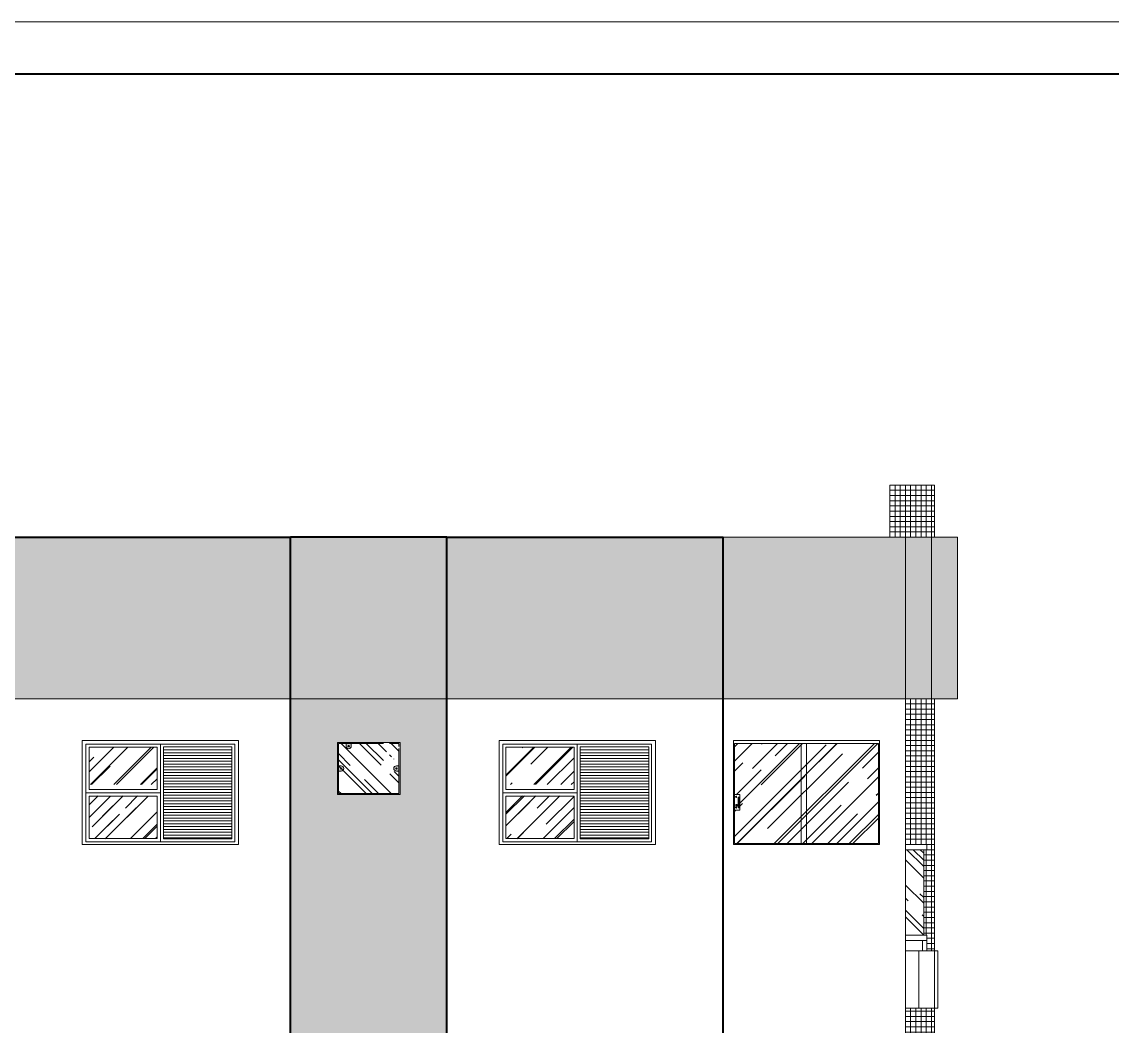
# Model space of a CAD drawing. Header units: millimetres. Extents: x 13204 to 24802, y 21209 to 40694.
# Drawn here: x 19219 to 20265, y 26447 to 27411 of the extents above; entities that cross this region are included whole.
import ezdxf

# ---------------------------------------------------------------- set-up
doc = ezdxf.new("R2010")
doc.units = ezdxf.units.MM
for name, color, linetype, lineweight in [('Esquadrias', 2, 'Continuous', 20), ('Hachura', 8, 'Continuous', 0), ('Louças', 150, 'Continuous', 15), ('Meia Parede', 11, 'Continuous', 40), ('Moveis', 6, 'Continuous', 13), ('Paredes', 1, 'Continuous', 40), ('PISO', 5, 'Continuous', 5), ('TEXTO', 4, 'Continuous', 5)]:
    doc.layers.add(name, color=color, linetype=linetype, lineweight=lineweight)
doc.layers.add('HACHURAS', color=8, linetype='Continuous')
pattern_1 = [(45, (-38489.578, 13452.355), (21.552615, 57.473639), [381, -50.8, 127, -25.4]), (45, (-38474.67, 13485.222), (-41.847994, 5.926969), [76.2, -8.382, 152.4, -19.05]), (45, (-38495.864, 13476.601), (81.3611205, 105.428207), [203.2, -35.56, 101.6, -25.4])]

msp = doc.modelspace()

# ---------------------------------------------------------------- hatches: boundary and pattern name
at = {"layer": 'Hachura'}
h = msp.add_hatch(dxfattribs=at)
h.set_pattern_fill('_USER', color=256, scale=5, style=0, double=1, pattern_type=0)
h.set_pattern_definition([(0, (20051.9355, 25676.5585), (0, 5), []), (90, (20051.9355, 25676.5585), (-5, 3e-16), [])])
h.paths.add_polyline_path([(20066.94, 25736.56), (20087.44, 25736.56), (20087.44, 25731.56), (20084.44, 25731.56), (20084.44, 25676.56), (20094.94, 25676.56), (20094.94, 25874.56), (20079.94, 25874.56), (20066.94, 25874.56)])
h.paths.add_polyline_path([(20066.94, 26031.56), (20087.44, 26031.56), (20087.44, 26026.56), (20084.44, 26026.56), (20084.44, 25944.56), (20087.44, 25944.56), (20087.44, 25929.56), (20094.94, 25929.56), (20094.94, 26169.56), (20079.94, 26169.56), (20066.94, 26169.56)])
h.paths.add_polyline_path([(20094.94, 26464.56), (20079.94, 26464.56), (20066.94, 26464.56), (20066.94, 26326.56), (20087.44, 26326.56), (20087.44, 26321.56), (20084.44, 26321.56), (20084.44, 26239.56), (20087.44, 26239.56), (20087.44, 26224.56), (20094.94, 26224.56)])
h.paths.add_polyline_path([(20066.94, 26621.56), (20087.44, 26621.56), (20087.44, 26616.56), (20084.44, 26616.56), (20084.44, 26534.56), (20087.44, 26534.56), (20087.44, 26519.56), (20094.94, 26519.56), (20094.94, 26761.56), (20091.94, 26761.56), (20066.94, 26761.56)])
h.paths.add_polyline_path([(20094.94, 26966.56), (20051.94, 26966.56), (20051.94, 26916.56), (20066.94, 26916.56), (20091.94, 26916.56), (20094.94, 26916.56)])
h = msp.add_hatch(dxfattribs=at)
h.set_pattern_fill('_USER', color=256, scale=2.727273, style=0, pattern_type=0)
h.set_pattern_definition([(180, (19435.572, 26543.3766), (0, 2.727273), [])])
h.paths.add_polyline_path([(19354.94, 26715.19), (19420.57, 26715.19), (19420.57, 26627.01), (19354.94, 26627.01)])
h = msp.add_hatch(dxfattribs=at)
h.set_pattern_fill('AR-RROOF', color=256, angle=45, style=0)
h.set_pattern_definition([(135, (19590.936, 26670.558), (-21.553, 57.474), [381, -50.8, 127, -25.4]), (135, (19576.028, 26703.426), (41.848, 5.927), [76.2, -8.382, 152.4, -19.05]), (135, (19597.222, 26694.805), (-81.361, 105.4282), [203.2, -35.56, 101.6, -25.4])])
h.paths.add_polyline_path([(19561.44, 26692.58), (19576.44, 26692.58), (19571.94, 26701.58), (19565.94, 26701.58)])
h.paths.add_polyline_path([(19576.44, 26689.58), (19576.44, 26692.58), (19561.44, 26692.58), (19561.44, 26689.58)])
edge = h.paths.add_edge_path()
edge.add_line((19580.94, 26714.28), (19580.94, 26705.7))
edge.add_line((19580.94, 26705.7), (19571.94, 26705.7))
edge.add_line((19571.94, 26705.7), (19571.94, 26710.58))
edge.add_line((19571.94, 26710.58), (19565.94, 26710.58))
edge.add_line((19565.94, 26710.58), (19565.94, 26701.58))
edge.add_line((19565.94, 26701.58), (19571.94, 26701.58))
edge.add_line((19571.94, 26701.58), (19571.94, 26703.7))
edge.add_line((19571.94, 26703.7), (19580.94, 26703.7))
edge.add_line((19580.94, 26703.7), (19580.94, 26670.56))
edge.add_line((19580.94, 26670.56), (19522.94, 26670.56))
edge.add_line((19522.94, 26670.56), (19522.94, 26718.56))
edge.add_line((19522.94, 26718.56), (19580.19, 26718.56))
edge.add_line((19580.19, 26718.56), (19580.19, 26716.06))
edge.add_arc((19582.69, 26716.06), 2.5, 540, 585.37492)
h = msp.add_hatch(dxfattribs=at)
h.set_pattern_fill('_USER', color=256, scale=2.727273, style=0, pattern_type=0)
h.set_pattern_definition([(180, (19835.572, 26543.3766), (0, 2.727273), [])])
h.paths.add_polyline_path([(19754.94, 26715.19), (19820.57, 26715.19), (19820.57, 26627.01), (19754.94, 26627.01)])
h = msp.add_hatch(dxfattribs=at)
h.set_pattern_fill('AR-RROOF', color=256, angle=45, style=0)
h.set_pattern_definition([(135, (20084.436, 26534.558), (-21.5526, 57.474), [381, -50.8, 127, -25.4]), (135, (20069.528, 26567.426), (41.848, 5.927), [76.2, -8.382, 152.4, -19.05]), (135, (20090.722, 26558.805), (-81.361, 105.428), [203.2, -35.56, 101.6, -25.4])])
h.paths.add_polyline_path([(20066.94, 26616.56), (20084.44, 26616.56), (20084.44, 26534.56), (20066.94, 26534.56)])
at = {"layer": 'HACHURAS'}
h = msp.add_hatch(dxfattribs=at)
h.set_pattern_fill('AR-RROOF', color=256, angle=45, style=0)
h.set_pattern_definition([(45, (9179.23, 8720.213), (21.552615, 57.47364), [381, -50.8, 127, -25.4]), (45, (9194.137, 8753.08), (-41.847994, 5.92697), [76.2, -8.382, 152.4, -19.05]), (45, (9172.943, 8744.46), (81.36112, 105.428207), [203.2, -35.56, 101.6, -25.4])])
h.paths.add_polyline_path([(19283.57, 26714.92), (19348.94, 26714.92), (19348.94, 26679.1), (19283.57, 26679.1)])
h = msp.add_hatch(dxfattribs=at)
h.set_pattern_fill('AR-RROOF', color=256, angle=45, style=0)
h.set_pattern_definition(pattern_1)
h.paths.add_polyline_path([(19683.57, 26714.92), (19748.94, 26714.92), (19748.94, 26679.1), (19683.57, 26679.1)])
h = msp.add_hatch(dxfattribs=at)
h.set_pattern_fill('AR-RROOF', color=256, angle=45, style=0)
h.set_pattern_definition(pattern_1)
h.paths.add_polyline_path([(19971.94, 26718.56), (20040.94, 26718.56), (20040.94, 26622.56), (20032.49, 26622.56), (19971.94, 26622.56)])
h.paths.add_polyline_path([(19966.94, 26718.56), (19971.94, 26718.56), (19971.94, 26622.56), (19966.94, 26622.56)])
h.paths.add_polyline_path([(19902.94, 26718.56), (19966.94, 26718.56), (19966.94, 26622.56), (19902.94, 26622.56), (19902.94, 26654.68), (19907.94, 26654.68), (19907.94, 26669.68), (19902.94, 26669.68)])
h = msp.add_hatch(dxfattribs=at)
h.set_pattern_fill('AR-RROOF', color=256, angle=45, style=0)
h.set_pattern_definition(pattern_1)
h.paths.add_polyline_path([(19306.48, 26668.38), (19283.57, 26668.38), (19283.57, 26627.29), (19306.48, 26627.01)])
h = msp.add_hatch(dxfattribs=at)
h.set_pattern_fill('AR-RROOF', color=256, angle=45, style=0)
h.set_pattern_definition(pattern_1)
h.paths.add_polyline_path([(19306.48, 26668.38), (19283.57, 26668.38), (19283.57, 26627.29), (19306.48, 26627.01)])
h = msp.add_hatch(dxfattribs=at)
h.set_pattern_fill('AR-RROOF', color=256, angle=45, style=0)
h.set_pattern_definition(pattern_1)
h.paths.add_polyline_path([(19306.48, 26668.38), (19283.57, 26668.38), (19283.57, 26627.29), (19306.48, 26627.01)])
h = msp.add_hatch(dxfattribs=at)
h.set_pattern_fill('AR-RROOF', color=256, angle=45, style=0)
h.set_pattern_definition(pattern_1)
h.paths.add_polyline_path([(19348.94, 26668.1), (19283.57, 26668.38), (19283.57, 26627.29), (19348.94, 26627.29)])
h = msp.add_hatch(dxfattribs=at)
h.set_pattern_fill('AR-RROOF', color=256, angle=45, style=0)
h.set_pattern_definition(pattern_1)
h.paths.add_polyline_path([(19706.48, 26668.38), (19683.57, 26668.38), (19683.57, 26627.29), (19706.48, 26627.01)])
h = msp.add_hatch(dxfattribs=at)
h.set_pattern_fill('AR-RROOF', color=256, angle=45, style=0)
h.set_pattern_definition(pattern_1)
h.paths.add_polyline_path([(19706.48, 26668.38), (19683.57, 26668.38), (19683.57, 26627.29), (19706.48, 26627.01)])
h = msp.add_hatch(dxfattribs=at)
h.set_pattern_fill('AR-RROOF', color=256, angle=45, style=0)
h.set_pattern_definition(pattern_1)
h.paths.add_polyline_path([(19706.48, 26668.38), (19683.57, 26668.38), (19683.57, 26627.29), (19706.48, 26627.01)])
h = msp.add_hatch(dxfattribs=at)
h.set_pattern_fill('AR-RROOF', color=256, angle=45, style=0)
h.set_pattern_definition(pattern_1)
h.paths.add_polyline_path([(19748.94, 26668.1), (19683.57, 26668.38), (19683.57, 26627.29), (19748.94, 26627.29)])
at = {"layer": 'PISO'}
h = msp.add_hatch(dxfattribs=at)
h.set_pattern_fill('AR-SAND', color=256, scale=0.25, style=0)
h.set_pattern_definition([(37.5, (17268.484, 26761.558), (-0.400008, 12.23533), [0, -9.652, 0, -10.795, 0, -10.31875]), (7.5, (17268.484, 26761.558), (11.23808, 17.92063), [0, -5.207, 0, -8.6995, 0, -3.33375]), (327.5, (17260.674, 26761.558), (19.77481, 0.03593), [0, -3.175, 0, -11.43, 0, -14.9225]), (317.5, (17260.674, 26761.558), (19.08891, 5.57323), [0, -1.5875, 0, -7.493, 0, -8.5725])])
h.paths.add_polyline_path([(17268.48, 26761.56), (17293.48, 26761.56), (17293.48, 26916.56), (17268.48, 26916.56)])
h.paths.add_polyline_path([(17318.48, 26916.56), (17293.48, 26916.56), (17293.48, 26761.56), (17318.48, 26761.56)])
h.paths.add_polyline_path([(17318.48, 26761.56), (17493.48, 26761.56), (17493.48, 26916.56), (17318.48, 26916.56)])
h.paths.add_polyline_path([(17493.48, 26916.56), (17493.48, 26761.56), (17758.48, 26761.56), (17758.48, 26916.56)])
h.paths.add_polyline_path([(17908.48, 26916.56), (17758.48, 26916.56), (17758.48, 26761.56), (17908.48, 26761.56)])
h.paths.add_polyline_path([(17908.48, 26916.56), (17908.48, 26761.56), (18468.48, 26761.56), (18468.48, 26916.56)])
h.paths.add_polyline_path([(18468.48, 26761.56), (18620.94, 26761.56), (18620.94, 26916.56), (18468.48, 26916.56)])
h.paths.add_polyline_path([(18620.94, 26761.56), (18764.48, 26761.56), (18764.48, 26916.56), (18620.94, 26916.56)])
h.paths.add_polyline_path([(18916.94, 26761.56), (18916.94, 26916.56), (18764.48, 26916.56), (18764.48, 26761.56)])
h.paths.add_polyline_path([(19476.94, 26761.56), (19476.94, 26916.56), (18916.94, 26916.56), (18916.94, 26761.56)])
h.paths.add_polyline_path([(19626.94, 26916.56), (19476.94, 26916.56), (19476.94, 26761.56), (19626.94, 26761.56)])
h.paths.add_polyline_path([(19626.94, 26916.56), (19626.94, 26761.56), (19891.94, 26761.56), (19891.94, 26916.56)])
h.paths.add_polyline_path([(19891.94, 26916.56), (19891.94, 26761.56), (20066.94, 26761.56), (20066.94, 26916.56)])
h.paths.add_polyline_path([(20066.94, 26761.56), (20091.94, 26761.56), (20091.94, 26916.56), (20066.94, 26916.56)])
h.paths.add_polyline_path([(20116.94, 26916.56), (20091.94, 26916.56), (20091.94, 26761.56), (20116.94, 26761.56)])
h = msp.add_hatch(dxfattribs=at)
h.set_pattern_fill('DOTS', color=256, scale=3, style=0)
h.set_pattern_definition([(0, (17758.4844, 25286.5585), (2.38125, 4.7625), [0, -4.7625])])
h.paths.add_polyline_path([(18916.94, 25286.56), (18916.94, 25441.56), (18468.48, 25441.56), (18468.48, 25286.56)])
h.paths.add_polyline_path([(18916.94, 25581.56), (18916.94, 25676.56), (18468.48, 25676.56), (18468.48, 25581.56)])
h.paths.add_polyline_path([(17758.48, 25581.56), (17908.48, 25581.56), (17908.48, 26761.56), (17758.48, 26761.56)])
h.paths.add_polyline_path([(17803.48, 25784.56), (17803.48, 25834.56), (17863.48, 25834.56), (17863.48, 25784.56)], flags=16)
h.paths.add_polyline_path([(17803.48, 25784.56), (17803.48, 25812.06), (17806.98, 25812.06, -1), (17806.98, 25807.06), (17804.48, 25807.06), (17804.48, 25785.56), (17862.48, 25785.56), (17862.48, 25807.06), (17859.98, 25807.06, -1), (17859.98, 25812.06), (17862.48, 25812.06), (17862.48, 25833.56), (17855.27, 25833.56), (17855.27, 25831.06, -1), (17850.27, 25831.06), (17850.27, 25833.56), (17819.48, 25833.56), (17819.48, 25834.56), (17863.48, 25834.56), (17863.48, 25784.56)], flags=16)
h.paths.add_polyline_path([(17807.33, 25809.56, -8.5030703), (17807.63, 25809.56, -4.3930422)], flags=0)
h.paths.add_polyline_path([(17860.33, 25809.56, -8.5030703), (17860.63, 25809.56, -4.3930422)], flags=0)
h.paths.add_polyline_path([(17803.48, 25834.56), (17803.48, 25833.56), (17804.48, 25833.56), (17804.48, 25830.7)], flags=0)
h.paths.add_polyline_path([(17853.12, 25831.06, -8.5030703), (17853.42, 25831.06, -4.3930422)], flags=0)
h.paths.add_polyline_path([(17803.48, 26079.56), (17803.48, 26129.56), (17863.48, 26129.56), (17863.48, 26079.56)], flags=16)
h.paths.add_polyline_path([(17803.48, 26079.56), (17803.48, 26107.06), (17806.98, 26107.06, -1), (17806.98, 26102.06), (17804.48, 26102.06), (17804.48, 26080.56), (17862.48, 26080.56), (17862.48, 26102.06), (17859.98, 26102.06, -1), (17859.98, 26107.06), (17862.48, 26107.06), (17862.48, 26128.56), (17855.27, 26128.56), (17855.27, 26126.06, -1), (17850.27, 26126.06), (17850.27, 26128.56), (17819.48, 26128.56), (17819.48, 26129.56), (17863.48, 26129.56), (17863.48, 26079.56)], flags=16)
h.paths.add_polyline_path([(17807.33, 26104.56, -8.5030703), (17807.63, 26104.56, -4.3930422)], flags=0)
h.paths.add_polyline_path([(17860.33, 26104.56, -8.5030703), (17860.63, 26104.56, -4.3930422)], flags=0)
h.paths.add_polyline_path([(17804.48, 26125.7), (17803.48, 26125.7), (17803.48, 26129.56), (17804.48, 26129.56)], flags=0)
h.paths.add_polyline_path([(17853.12, 26126.06, -8.5030703), (17853.42, 26126.06, -4.3930422)], flags=0)
h.paths.add_polyline_path([(17803.48, 26374.56), (17803.48, 26424.56), (17863.48, 26424.56), (17863.48, 26374.56)], flags=16)
h.paths.add_polyline_path([(17803.48, 26374.56), (17803.48, 26402.06), (17806.98, 26402.06, -1), (17806.98, 26397.06), (17804.48, 26397.06), (17804.48, 26375.56), (17862.48, 26375.56), (17862.48, 26397.06), (17859.98, 26397.06, -1), (17859.98, 26402.06), (17862.48, 26402.06), (17862.48, 26423.56), (17855.27, 26423.56), (17855.27, 26421.06, -1), (17850.27, 26421.06), (17850.27, 26423.56), (17819.48, 26423.56), (17819.48, 26424.56), (17863.48, 26424.56), (17863.48, 26374.56)], flags=16)
h.paths.add_polyline_path([(17807.33, 26399.56, -8.5030703), (17807.63, 26399.56, -4.3930422)], flags=0)
h.paths.add_polyline_path([(17860.33, 26399.56, -8.5030703), (17860.63, 26399.56, -4.3930422)], flags=0)
h.paths.add_polyline_path([(17804.48, 26420.7), (17803.48, 26420.7), (17803.48, 26424.56), (17804.48, 26424.56)], flags=0)
h.paths.add_polyline_path([(17853.12, 26421.06, -8.5030703), (17853.42, 26421.06, -4.3930422)], flags=0)
h.paths.add_polyline_path([(17803.48, 26669.56), (17803.48, 26719.56), (17863.48, 26719.56), (17863.48, 26669.56)], flags=16)
h.paths.add_polyline_path([(17806.98, 26697.06, -1), (17806.98, 26692.06), (17804.48, 26692.06), (17804.48, 26670.56), (17862.48, 26670.56), (17862.48, 26692.06), (17859.98, 26692.06, -1), (17859.98, 26697.06), (17862.48, 26697.06), (17862.48, 26718.56), (17855.27, 26718.56), (17855.27, 26716.06, -1), (17850.27, 26716.06), (17850.27, 26718.56), (17819.48, 26718.56), (17863.48, 26719.56), (17862.48, 26719.56), (17862.48, 26670.56), (17863.48, 26669.56), (17863.48, 26670.56), (17804.48, 26670.56), (17803.48, 26669.56), (17804.48, 26669.56), (17804.48, 26697.06)], flags=16)
h.paths.add_polyline_path([(17807.33, 26694.56, -8.5030703), (17807.63, 26694.56, -4.3930422)], flags=0)
h.paths.add_polyline_path([(17860.33, 26694.56, -8.5030703), (17860.63, 26694.56, -4.3930422)], flags=0)
h.paths.add_polyline_path([(17804.48, 26715.7), (17803.48, 26715.7), (17803.48, 26719.56), (17804.48, 26719.56)], flags=0)
h.paths.add_polyline_path([(17853.12, 26716.06, -8.5030703), (17853.42, 26716.06, -4.3930422)], flags=0)
h.paths.add_polyline_path([(19476.94, 25581.56), (19626.94, 25581.56), (19626.94, 26761.56), (19476.94, 26761.56)])
h.paths.add_polyline_path([(19521.94, 25784.56), (19521.94, 25834.56), (19581.94, 25834.56), (19581.94, 25784.56)], flags=16)
h.paths.add_polyline_path([(19521.94, 25784.56), (19521.94, 25834.56), (19565.94, 25834.56), (19565.94, 25833.56), (19535.15, 25833.56), (19535.15, 25831.06, -1), (19530.15, 25831.06), (19530.15, 25833.56), (19522.94, 25833.56), (19522.94, 25812.06), (19525.44, 25812.06, -1), (19525.44, 25807.06), (19522.94, 25807.06), (19522.94, 25785.56), (19580.94, 25785.56), (19580.94, 25807.06), (19578.44, 25807.06, -1), (19578.44, 25812.06), (19581.94, 25812.06), (19581.94, 25784.56)], flags=16)
h.paths.add_polyline_path([(19525.78, 25809.56, -8.5030703), (19526.08, 25809.56, -4.3930422)], flags=0)
h.paths.add_polyline_path([(19578.78, 25809.56, -8.5030703), (19579.08, 25809.56, -4.3930422)], flags=0)
h.paths.add_polyline_path([(19533, 25831.06, -8.5030703), (19533.3, 25831.06, -4.3930422)], flags=0)
h.paths.add_polyline_path([(19581.94, 25833.56), (19580.94, 25833.56), (19580.94, 25830.7), (19581.94, 25830.7)], flags=0)
h.paths.add_polyline_path([(19521.94, 26079.56), (19521.94, 26129.56), (19581.94, 26129.56), (19581.94, 26079.56)], flags=16)
h.paths.add_polyline_path([(19521.94, 26079.56), (19521.94, 26129.56), (19565.94, 26129.56), (19565.94, 26128.56), (19535.15, 26128.56), (19535.15, 26126.06, -1), (19530.15, 26126.06), (19530.15, 26128.56), (19522.94, 26128.56), (19522.94, 26107.06), (19525.44, 26107.06, -1), (19525.44, 26102.06), (19522.94, 26102.06), (19522.94, 26080.56), (19580.94, 26080.56), (19580.94, 26102.06), (19578.44, 26102.06, -1), (19578.44, 26107.06), (19581.94, 26107.06), (19581.94, 26079.56)], flags=16)
h.paths.add_polyline_path([(19525.78, 26104.56, -8.5030703), (19526.08, 26104.56, -4.3930422)], flags=0)
h.paths.add_polyline_path([(19578.78, 26104.56, -8.5030703), (19579.08, 26104.56, -4.3930422)], flags=0)
h.paths.add_polyline_path([(19533, 26126.06, -8.5030703), (19533.3, 26126.06, -4.3930422)], flags=0)
h.paths.add_polyline_path([(19581.94, 26128.56), (19580.94, 26128.56), (19580.94, 26125.7), (19581.94, 26125.7)], flags=0)
h.paths.add_polyline_path([(19521.94, 26374.56), (19521.94, 26424.56), (19581.94, 26424.56), (19581.94, 26374.56)], flags=16)
h.paths.add_polyline_path([(19521.94, 26374.56), (19521.94, 26424.56), (19565.94, 26424.56), (19565.94, 26423.56), (19535.15, 26423.56), (19535.15, 26421.06, -1), (19530.15, 26421.06), (19530.15, 26423.56), (19522.94, 26423.56), (19522.94, 26402.06), (19525.44, 26402.06, -1), (19525.44, 26397.06), (19522.94, 26397.06), (19522.94, 26375.56), (19580.94, 26375.56), (19580.94, 26397.06), (19578.44, 26397.06, -1), (19578.44, 26402.06), (19581.94, 26402.06), (19581.94, 26374.56)], flags=16)
h.paths.add_polyline_path([(19525.78, 26399.56, -8.5030703), (19526.08, 26399.56, -4.3930422)], flags=0)
h.paths.add_polyline_path([(19578.78, 26399.56, -8.5030703), (19579.08, 26399.56, -4.3930422)], flags=0)
h.paths.add_polyline_path([(19533, 26421.06, -8.5030703), (19533.3, 26421.06, -4.3930422)], flags=0)
h.paths.add_polyline_path([(19581.94, 26423.56), (19580.94, 26423.56), (19580.94, 26420.7), (19581.94, 26420.7)], flags=0)
h.paths.add_polyline_path([(19521.94, 26669.56), (19521.94, 26719.56), (19581.94, 26719.56), (19581.94, 26669.56)], flags=16)
h.paths.add_polyline_path([(19521.94, 26669.56), (19521.94, 26719.56), (19565.94, 26719.56), (19565.94, 26718.56), (19535.15, 26718.56), (19535.15, 26716.06, -1), (19530.15, 26716.06), (19530.15, 26718.56), (19522.94, 26718.56), (19522.94, 26697.06), (19525.44, 26697.06, -1), (19525.44, 26692.06), (19522.94, 26692.06), (19522.94, 26670.56), (19580.94, 26670.56), (19580.94, 26692.06), (19578.44, 26692.06, -1), (19578.44, 26697.06), (19581.94, 26697.06), (19581.94, 26669.56)], flags=16)
h.paths.add_polyline_path([(19525.78, 26694.56, -8.5030703), (19526.08, 26694.56, -4.3930422)], flags=0)
h.paths.add_polyline_path([(19578.78, 26694.56, -8.5030703), (19579.08, 26694.56, -4.3930422)], flags=0)
h.paths.add_polyline_path([(19533, 26716.06, -8.5030703), (19533.3, 26716.06, -4.3930422)], flags=0)
h.paths.add_polyline_path([(19581.94, 26718.56), (19580.94, 26718.56), (19580.94, 26715.7), (19581.94, 26715.7)], flags=0)

# ---------------------------------------------------------------- linework, layer by layer
at = {"layer": 'Esquadrias'}
for p in [(19891.94, 26916.56), (20066.94, 25676.56)]:
    msp.add_line(p, (20066.94, 26916.56), dxfattribs=at)
msp.add_lwpolyline([(20094.94, 26519.56), (20079.94, 26519.56), (20079.94, 26464.56), (20094.94, 26464.56)], close=True, dxfattribs=at)
at = {"layer": 'Hachura'}
msp.add_line((19966.94, 26718.56), (19966.94, 26621.56), dxfattribs=at)
for points in [[(19348.94, 26674.27), (19283.57, 26674.27), (19283.57, 26714.92), (19348.94, 26714.92)], [(19748.94, 26674.27), (19683.57, 26674.27), (19683.57, 26714.92), (19748.94, 26714.92)], [(19348.94, 26668.1), (19283.57, 26668.1), (19283.57, 26627.29), (19348.94, 26627.29)], [(19748.94, 26668.1), (19683.57, 26668.1), (19683.57, 26627.29), (19748.94, 26627.29)]]:
    msp.add_lwpolyline(points, close=True, dxfattribs=at)
for points in [[(19420.57, 26627.01), (19420.57, 26715.19), (19354.94, 26715.19), (19354.94, 26627.01), (19420.57, 26627.01)], [(19820.57, 26627.01), (19820.57, 26715.19), (19754.94, 26715.19), (19754.94, 26627.01), (19820.57, 26627.01)]]:
    msp.add_lwpolyline(points, dxfattribs=at)
at = {"layer": 'Louças'}
for p, q in [((20091.94, 26916.56), (20066.94, 26916.56)), ((20091.94, 26761.56), (20091.94, 26916.56)), ((20066.94, 26761.56), (20091.94, 26761.56)), ((20079.94, 26519.56), (20066.94, 26519.56)), ((20079.94, 26464.56), (20066.94, 26464.56))]:
    msp.add_line(p, q, dxfattribs=at)
at = {"layer": 'Meia Parede'}
for p, q in [((18916.94, 26916.56), (19476.94, 26916.56)), ((19626.94, 26916.56), (19891.94, 26916.56)), ((19891.94, 25676.56), (19891.94, 26916.56))]:
    msp.add_line(p, q, dxfattribs=at)
at = {"layer": 'Moveis'}
for p, q in [((20051.94, 26966.56), (20051.94, 26916.56)), ((20051.94, 26966.56), (20094.94, 26966.56)), ((20094.94, 26916.56), (20094.94, 26966.56)), ((20116.94, 26916.56), (20091.94, 26916.56)), ((20116.94, 26761.56), (20116.94, 26916.56)), ((20091.94, 26761.56), (20116.94, 26761.56)), ((20094.94, 25676.56), (20094.94, 26761.56)), ((19426.94, 26721.56), (19276.94, 26721.56)), ((19276.94, 26621.56), (19276.94, 26721.56)), ((19426.94, 26621.56), (19426.94, 26721.56)), ((19826.94, 26721.56), (19676.94, 26721.56)), ((19676.94, 26621.56), (19676.94, 26721.56)), ((19826.94, 26621.56), (19826.94, 26721.56)), ((19901.94, 26721.56), (20041.94, 26721.56)), ((19901.94, 26621.56), (19901.94, 26721.56)), ((20041.94, 26621.56), (20041.94, 26721.56)), ((19426.94, 26621.56), (19276.94, 26621.56)), ((19826.94, 26621.56), (19676.94, 26621.56)), ((19901.94, 26621.56), (20041.94, 26621.56)), ((20032.44, 26621.56), (20041.94, 26621.56)), ((20041.94, 26621.56), (20041.94, 26624.88)), ((20087.44, 26621.56), (20066.94, 26621.56)), ((20087.44, 26616.56), (20087.44, 26621.56)), ((20087.44, 26616.56), (20066.94, 26616.56)), ((20087.44, 26534.56), (20066.94, 26534.56)), ((20087.44, 26529.56), (20066.94, 26529.56)), ((20083.44, 26519.56), (20083.44, 26529.56)), ((20087.44, 26519.56), (20087.44, 26534.56))]:
    msp.add_line(p, q, dxfattribs=at)
for points in [[(19565.94, 26719.56), (19521.94, 26719.56), (19521.94, 26669.56), (19581.94, 26669.56), (19581.94, 26713.7)], [(19581.94, 26715.7), (19581.94, 26719.56), (19571.94, 26719.56)], [(20094.94, 26519.56), (20097.94, 26519.56), (20097.94, 26464.56), (20094.94, 26464.56)]]:
    msp.add_lwpolyline(points, dxfattribs=at)
msp.add_lwpolyline([(19581.94, 26719.56), (19521.94, 26719.56), (19521.94, 26669.56), (19581.94, 26669.56)], close=True, dxfattribs=at)
at = {"layer": 'Paredes'}
for p, q in [((21256.85, 27361.18), (14671.18, 27361.18)), ((19476.94, 25581.56), (19476.94, 26916.56)), ((19626.94, 26916.56), (19476.94, 26916.56)), ((19626.94, 25581.56), (19626.94, 26916.56))]:
    msp.add_line(p, q, dxfattribs=at)
at = {"layer": 'PISO'}
for p, q in [((20066.94, 26761.56), (17318.48, 26761.56)), ((19280.57, 26717.92), (19423.3, 26717.92)), ((19280.57, 26624.29), (19280.57, 26717.92)), ((19351.94, 26717.92), (19351.94, 26624.29)), ((19423.3, 26717.92), (19394.66, 26717.92)), ((19423.3, 26624.29), (19423.3, 26717.92)), ((19530.15, 26718.56), (19530.15, 26716.06)), ((19530.15, 26718.56), (19535.15, 26718.56)), ((19535.15, 26718.56), (19535.15, 26716.06)), ((19680.57, 26717.92), (19823.3, 26717.92)), ((19680.57, 26624.29), (19680.57, 26717.92)), ((19751.94, 26717.92), (19751.94, 26624.29)), ((19823.3, 26717.92), (19794.66, 26717.92)), ((19823.3, 26624.29), (19823.3, 26717.92)), ((19902.94, 26718.56), (20040.94, 26718.56)), ((19902.94, 26622.56), (19902.94, 26718.56)), ((19971.94, 26718.56), (19971.94, 26621.56)), ((20040.94, 26622.56), (20040.94, 26718.56)), ((19522.94, 26697.06), (19525.44, 26697.06)), ((19522.94, 26692.06), (19522.94, 26697.06)), ((19580.94, 26697.06), (19578.44, 26697.06)), ((19580.94, 26692.06), (19580.94, 26697.06)), ((19522.94, 26692.06), (19525.44, 26692.06)), ((19580.94, 26692.06), (19578.44, 26692.06)), ((19309.21, 26671.27), (19280.57, 26671.27)), ((19709.21, 26671.27), (19680.57, 26671.27)), ((19904.14, 26659.6), (19904.14, 26658.76)), ((19904.64, 26660.1), (19905, 26660.1)), ((19905, 26658.26), (19904.64, 26658.26)), ((19905.5, 26659.6), (19905.5, 26658.76)), ((19423.3, 26624.29), (19280.57, 26624.29)), ((19423.3, 26624.29), (19280.57, 26624.29)), ((19394.66, 26624.29), (19351.94, 26624.29)), ((19823.3, 26624.29), (19680.57, 26624.29)), ((19823.3, 26624.29), (19680.57, 26624.29)), ((19794.66, 26624.29), (19751.94, 26624.29)), ((19902.94, 26622.56), (20038.3, 26622.56)), ((20032.49, 26622.56), (20040.94, 26622.56)), ((20040.94, 26622.56), (20040.94, 26624.88)), ((20084.44, 26534.56), (20084.44, 26616.56))]:
    msp.add_line(p, q, dxfattribs=at)
for points in [[(19565.94, 26718.56), (19522.94, 26718.56), (19522.94, 26670.56), (19580.94, 26670.56), (19580.94, 26713.7)], [(19580.94, 26715.7), (19580.94, 26718.56), (19571.94, 26718.56)], [(19394.66, 26624.29), (19351.94, 26624.29)], [(19794.66, 26624.29), (19751.94, 26624.29)]]:
    msp.add_lwpolyline(points, dxfattribs=at)
for points in [[(19351.94, 26671.27), (19280.57, 26671.27), (19280.57, 26624.29), (19351.94, 26624.29)], [(19751.94, 26671.27), (19680.57, 26671.27), (19680.57, 26624.29), (19751.94, 26624.29)], [(19902.94, 26669.68), (19907.94, 26669.68), (19907.94, 26654.68), (19902.94, 26654.68)], [(19906.42, 26666.87), (19907.42, 26666.87), (19907.42, 26656.87), (19906.42, 26656.87)], [(19904.78, 26659.63), (19904.85, 26659.63), (19904.85, 26659.18), (19904.78, 26659.18)]]:
    msp.add_lwpolyline(points, close=True, dxfattribs=at)
for centre, radius in [((19532.65, 26716.06), 0.647), ((19532.65, 26716.06), 0.347), ((19525.44, 26694.56), 0.647), ((19525.44, 26694.56), 0.347), ((19578.44, 26694.56), 0.647), ((19578.44, 26694.56), 0.347), ((19904.35, 26667.33), 0.5), ((19904.35, 26667.33), 0.2), ((19904.35, 26657.04), 0.5), ((19904.35, 26657.04), 0.2), ((19904.82, 26659.42), 0.404)]:
    msp.add_circle(centre, radius, dxfattribs=at)
for centre, radius, start, end in [((19532.65, 26716.06), 2.5, 180, 0), ((19525.44, 26694.56), 2.5, 270, 90), ((19578.44, 26694.56), 2.5, 90, 270), ((19904.64, 26659.6), 0.5, 90, 180), ((19904.64, 26658.76), 0.5, 180, 270), ((19905, 26659.6), 0.5, 0, 90), ((19905, 26658.76), 0.5, 270, 0)]:
    msp.add_arc(centre, radius, start, end, dxfattribs=at)
at = {"layer": 'TEXTO'}
msp.add_line((21305.52, 27411.29), (14622.5, 27411.29), dxfattribs=at)

doc.saveas('drawing.dxf')
